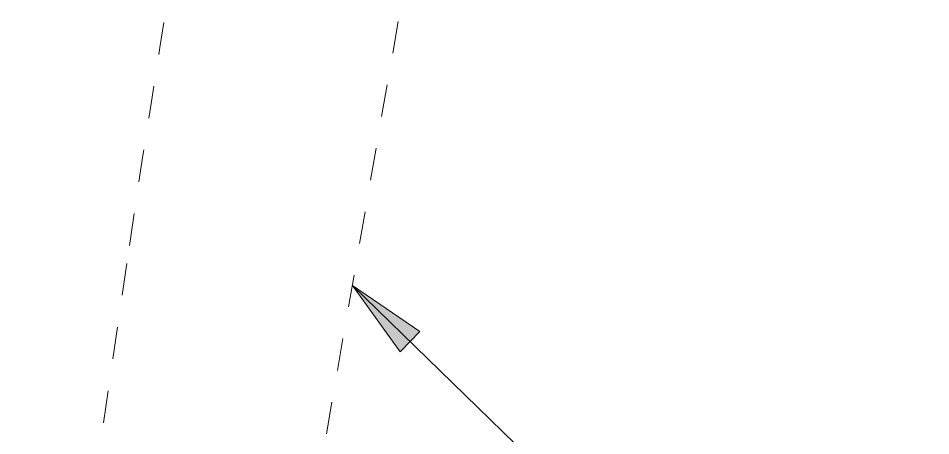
# Model space of a CAD drawing. Header units: metres. Extents: x -1161 to -1081, y 0 to 563.
# Drawn here: x -1115.764 to -1112.93, y 506.358 to 507.655 of the extents above; entities that cross this region are included whole.
import ezdxf

# ---------------------------------------------------------------- set-up
doc = ezdxf.new("R2010")
doc.units = ezdxf.units.M
doc.linetypes.add('Dash - Tight', pattern=[0.0045, 0.003, -0.0015])
doc.layers.add('G-ANNO-TEXT', color=7, linetype='Continuous', lineweight=9)

# ---------------------------------------------------------------- blocks, each defined once
blk = doc.blocks.new('T2DPAA-T2D-C3S-TF-XRF-100102_dwg-40805790-DRG-2873121 - DECK SLAB GENERAL ARRANGEMENT PLAN')
at = {"color": 1, "linetype": 'Dash - Tight', "lineweight": 18, "true_color": 0xff0000}
for p, q in [((24.8047, -693.6704), (22.4928, -693.936)), ((22.6592, -694.5623), (26.5227, -694.2243))]:
    blk.add_line(p, q, dxfattribs=at)
blk.add_arc((30.5119, -743.3436), 50, 95, 96.55425, dxfattribs=at)
blk = doc.blocks.new('T2DPAA-T2D-PWC-TF-M2D-100101_TrafficSigDesign_rvt-1-DRG-2873121 - DECK SLAB GENERAL ARRANGEMENT PLAN')
at = {"color": 1, "linetype": 'Dash - Tight', "lineweight": 18, "true_color": 0xff0000, "rotation": 75.11694444444437}
blk.add_blockref('T2DPAA-T2D-C3S-TF-XRF-100102_dwg-40805790-DRG-2873121 - DECK SLAB GENERAL ARRANGEMENT PLAN', (-1792.1969, 661.0881), dxfattribs=at)

msp = doc.modelspace()

# ---------------------------------------------------------------- hatches: boundary and pattern name
at = {"layer": 'G-ANNO-TEXT'}
msp.add_hatch(color=256, dxfattribs=at).paths.add_polyline_path([(-1114.7262, 506.8246), (-1114.5775, 506.6188), (-1114.5161, 506.682)])

# ---------------------------------------------------------------- linework, layer by layer
for p, q in [((-1114.7262, 506.8246), (-1114.5775, 506.6188)), ((-1114.5161, 506.682), (-1114.7262, 506.8246)), ((-1114.7262, 506.8246), (-1111.839, 504.0212)), ((-1114.5775, 506.6188), (-1114.5161, 506.682))]:
    msp.add_line(p, q, dxfattribs=at)

# ---------------------------------------------------------------- block references
at = {"lineweight": 5}
msp.add_blockref('T2DPAA-T2D-PWC-TF-M2D-100101_TrafficSigDesign_rvt-1-DRG-2873121 - DECK SLAB GENERAL ARRANGEMENT PLAN', (0, 0), dxfattribs=at)

doc.saveas('drawing.dxf')
